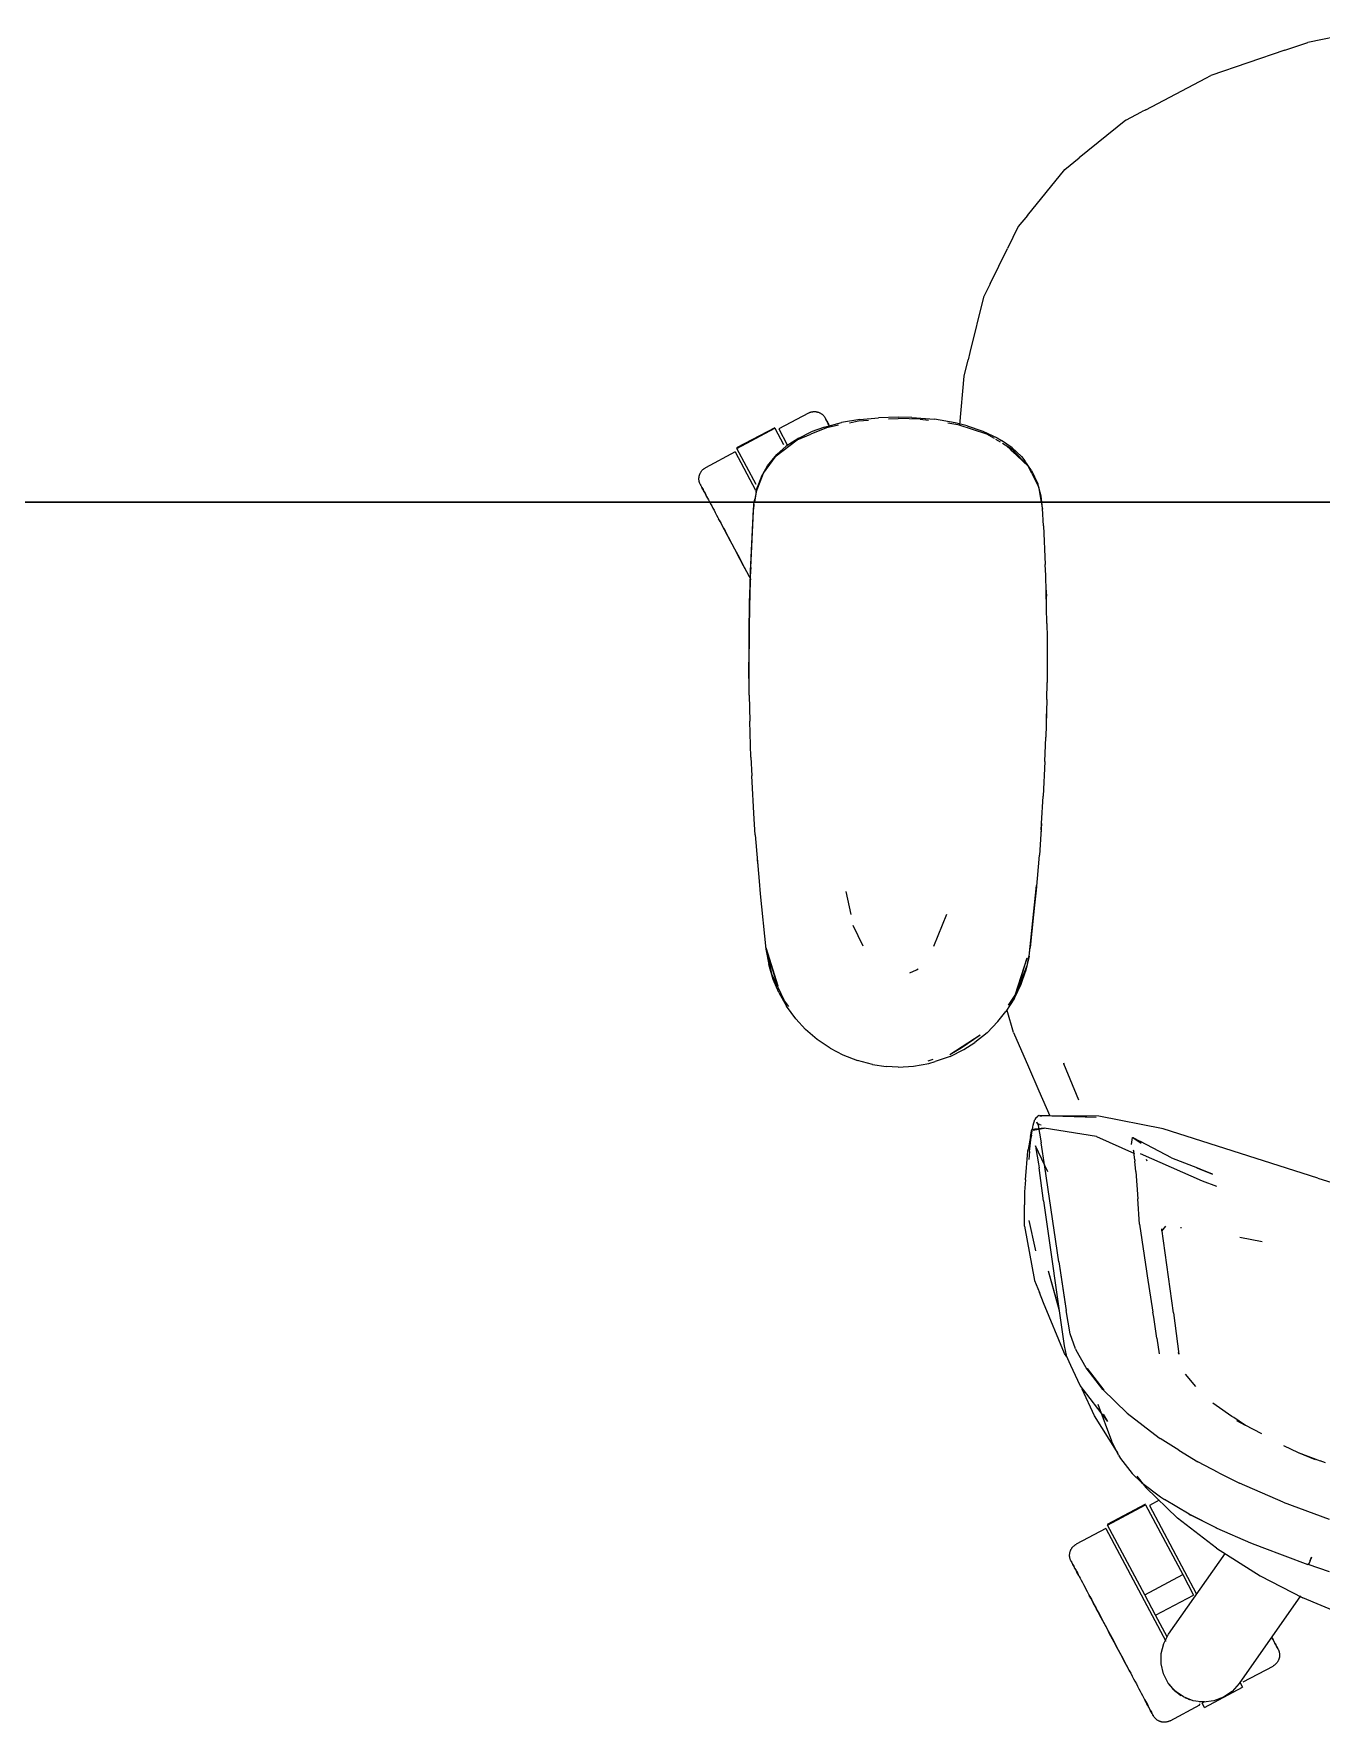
# Model space of a CAD drawing. Header units: millimetres. Extents: x 155927 to 295199, y -4084 to 97293.
# Drawn here: x 166770 to 167188, y 23020 to 23569 of the extents above; entities that cross this region are included whole.
import ezdxf

# ---------------------------------------------------------------- set-up
doc = ezdxf.new("R2010")
doc.units = ezdxf.units.MM
doc.header["$MEASUREMENT"] = 0
doc.layers.add('G-IMPT', color=8, linetype='CONTINUOUS', lineweight=9)
doc.layers.add('I-FURN', color=8, linetype='CONTINUOUS', lineweight=9)

msp = doc.modelspace()

# ---------------------------------------------------------------- linework, layer by layer
at = {"layer": 'G-IMPT'}
for p, q in [((167176.51, 23563.8), (167183.95, 23566.31)), ((167197.77, 23569.18), (167183.95, 23566.31)), ((167176.51, 23563.8), (167152.42, 23555.65)), ((167131.26, 23544.47), (167150.76, 23554.77)), ((167150.76, 23554.77), (167152.42, 23555.65)), ((167124.75, 23541.04), (167129.88, 23543.75)), ((167131.26, 23544.47), (167129.88, 23543.75)), ((167124.75, 23541.04), (167109.61, 23528.83)), ((167104.95, 23525.07), (167109.61, 23528.83)), ((167092.78, 23510.12), (167104.95, 23525.07)), ((167092.78, 23510.12), (167089.81, 23506.47)), ((167089.81, 23506.47), (167086.28, 23499.31)), ((167080.64, 23487.84), (167086.28, 23499.31)), ((167080.64, 23487.84), (167078.49, 23483.47)), ((167078.49, 23483.47), (167074.08, 23465.53)), ((167074.08, 23465.53), (167073.5, 23463.16)), ((167072.2, 23457.87), (167073.5, 23463.16)), ((167070.76, 23441.99), (167072.2, 23457.87)), ((167038.23, 23443.71), (167032.29, 23442.71)), ((167038.23, 23443.71), (167044.38, 23444.28)), ((167050.72, 23444.46), (167044.38, 23444.28)), ((167047.61, 23443.89), (167050.72, 23444.08)), ((167055.22, 23444.37), (167050.72, 23444.46)), ((167057.88, 23443.85), (167050.72, 23444.08)), ((167055.22, 23444.37), (167062.54, 23443.79)), ((167057.88, 23443.85), (167060.66, 23443.46)), ((167069.3, 23442.68), (167062.54, 23443.79)), ((167017.91, 23437.09), (167022.3, 23438.93)), ((167018.41, 23437.71), (167022.48, 23439.7)), ((167027.93, 23441.26), (167022.3, 23438.93)), ((167026.81, 23441.28), (167022.48, 23439.7)), ((167026.81, 23441.28), (167032.29, 23442.71)), ((167027.93, 23441.26), (167031.39, 23441.97)), ((167034.9, 23442.69), (167037.89, 23443.3)), ((167037.89, 23443.3), (167041.09, 23443.49)), ((167066.85, 23442.59), (167070.14, 23442.13)), ((167073.23, 23441.7), (167069.3, 23442.68)), ((167070.14, 23442.13), (167079.53, 23439.1)), ((167073.23, 23441.7), (167078.31, 23439.96)), ((167078.31, 23439.96), (167082.95, 23437.75)), ((167079.53, 23439.1), (167081.99, 23437.63)), ((167011.12, 23431.87), (167017.91, 23437.09)), ((167014.36, 23435.06), (167011.32, 23432.39)), ((167018.41, 23437.71), (167014.36, 23435.06)), ((167082.45, 23437.35), (167083.89, 23436.49)), ((167082.95, 23437.75), (167084.32, 23436.95)), ((167087.78, 23434.5), (167084.32, 23436.95)), ((167084.68, 23436.02), (167087.83, 23434.13)), ((167085.75, 23435.33), (167087.22, 23434.05)), ((167085.75, 23435.33), (167093.14, 23428.42)), ((167087.37, 23433.91), (167090.91, 23430.84)), ((167090.83, 23431.64), (167087.78, 23434.5)), ((167087.83, 23434.13), (167093.14, 23428.42)), ((167006.29, 23425.22), (167008.24, 23428.65)), ((167006.95, 23426.25), (167011.12, 23431.87)), ((167008.24, 23428.65), (167011.32, 23432.39)), ((167090.83, 23431.64), (167091.96, 23430.31)), ((167093.14, 23428.42), (167090.91, 23430.84)), ((167094.16, 23427.09), (167091.96, 23430.31)), ((167094.24, 23426.19), (167093.14, 23428.42)), ((167094.16, 23427.09), (167096.15, 23422.77)), ((167004.53, 23420.23), (167004.89, 23421.58)), ((167004.54, 23420.05), (167006.95, 23426.25)), ((167006.29, 23425.22), (167004.89, 23421.58)), ((167094.24, 23426.19), (167096.35, 23421.93)), ((167097.22, 23418.82), (167096.15, 23422.77)), ((167096.35, 23421.93), (167097.29, 23416.88)), ((167002.74, 23394.4), (167003.83, 23416.19)), ((167002.78, 23395.61), (167003.83, 23416.19)), ((167003.83, 23416.19), (167003.72, 23414.58)), ((167003.83, 23416.19), (167004.08, 23417.84)), ((167004.54, 23420.05), (167004.06, 23416.88)), ((167004.53, 23420.23), (167004.08, 23417.84)), ((167097.46, 23416.88), (167097.22, 23418.82)), ((167097.29, 23416.88), (167097.72, 23414.58)), ((167097.72, 23414.81), (167097.46, 23416.88)), ((167002.74, 23394.4), (167003.72, 23414.58)), ((167098, 23409.14), (167097.72, 23414.81)), ((167098, 23409.14), (167098.61, 23396.58)), ((167002.28, 23374.22), (167002.78, 23395.61)), ((167002.28, 23374.22), (167002.74, 23394.4)), ((167002.44, 23384.05), (167002.78, 23395.61)), ((167002.78, 23395.61), (167002.74, 23394.4)), ((167098.74, 23393.04), (167098.61, 23396.58)), ((167099.12, 23377.37), (167098.74, 23393.04)), ((167098.82, 23388.99), (167098.94, 23386.31)), ((167002.44, 23384.05), (167002.23, 23364.83)), ((167002.28, 23374.22), (167002.44, 23384.05)), ((167002.32, 23354.03), (167002.44, 23384.05)), ((167098.94, 23384.09), (167098.94, 23386.31)), ((167002.3, 23376.25), (167002.37, 23378.16)), ((167002.32, 23354.03), (167002.28, 23374.22)), ((167002.32, 23374.22), (167002.3, 23376.25)), ((167099.12, 23377.37), (167099.17, 23372.86)), ((167099.17, 23372.86), (167099.16, 23358.14)), ((167002.32, 23354.03), (167002.23, 23364.83)), ((167099.09, 23352.67), (167099.16, 23358.14)), ((167002.32, 23354.03), (167002.49, 23345.61)), ((167099.09, 23352.67), (167098.79, 23340.37)), ((167002.88, 23333.86), (167002.49, 23345.61)), ((167098.95, 23345.89), (167098.95, 23347.97)), ((167002.63, 23340.68), (167002.61, 23342.17)), ((167002.74, 23338.74), (167002.63, 23340.68)), ((167098.5, 23332.49), (167098.79, 23340.37)), ((167002.88, 23333.86), (167003.13, 23327.83)), ((167098.5, 23332.49), (167097.96, 23321.18)), ((167003.94, 23313.69), (167003.13, 23327.83)), ((167097.4, 23312.31), (167097.96, 23321.18)), ((167004.27, 23308.6), (167003.94, 23313.69)), ((167097.4, 23312.31), (167096.67, 23302.02)), ((167097.26, 23310.27), (167097.35, 23312.17)), ((167004.27, 23308.6), (167005.51, 23293.55)), ((167097.26, 23310.27), (167097.13, 23308.85)), ((167095.69, 23290.62), (167096.67, 23302.02)), ((167004.92, 23300.42), (167005.08, 23298.75)), ((167005.51, 23293.55), (167005.86, 23289.42)), ((167033.73, 23290.21), (167035.31, 23282.77)), ((167093.33, 23269.19), (167095.79, 23292.14)), ((167093.33, 23269.19), (167095.69, 23290.62)), ((167095.79, 23292.14), (167093.67, 23272.01)), ((167005.86, 23289.42), (167007.76, 23271.49)), ((167039.34, 23272.38), (167036.07, 23279.16)), ((167066.43, 23282.71), (167062.29, 23272.28)), ((167007.76, 23272.01), (167011.6, 23259.54)), ((167007.76, 23272.01), (167008.68, 23268.69)), ((167007.76, 23271.49), (167008.66, 23266.45)), ((167009.81, 23263.04), (167007.89, 23271.44)), ((167011.6, 23259.54), (167008.68, 23268.69)), ((167088.93, 23256.84), (167092.75, 23268.69)), ((167089.84, 23259.54), (167092.75, 23268.69)), ((167093.33, 23269.19), (167092.18, 23264.23)), ((167093.12, 23269.11), (167092.54, 23266.06)), ((167093.33, 23269.19), (167093.67, 23272.01)), ((167010.13, 23261.58), (167008.66, 23266.45)), ((167009.81, 23263.04), (167013.55, 23254.97)), ((167054.54, 23263.74), (167056.76, 23264.76)), ((167056.76, 23264.76), (167057.22, 23265.05)), ((167092.54, 23266.06), (167089.34, 23257.87)), ((167090.73, 23260.09), (167092.18, 23264.23)), ((167011.94, 23257.35), (167010.13, 23261.58)), ((167011.94, 23257.35), (167014.45, 23252.91)), ((167088.93, 23256.84), (167086.51, 23253.26)), ((167088.54, 23255.51), (167090.73, 23260.09)), ((167088.93, 23256.84), (167089.84, 23259.54)), ((167089.21, 23257.54), (167088.93, 23256.84)), ((167015.14, 23252.86), (167013.55, 23254.97)), ((167017.44, 23248.82), (167014.45, 23252.91)), ((167088.54, 23255.51), (167085.81, 23251.19)), ((167088.25, 23244.35), (167086.19, 23251.51)), ((167017.44, 23248.82), (167020.61, 23245.38)), ((167079.64, 23244.27), (167083.19, 23247.88)), ((167083.19, 23247.88), (167085.81, 23251.19)), ((167024.45, 23242.06), (167020.61, 23245.38)), ((167028.61, 23239.23), (167024.45, 23242.06)), ((167067.51, 23237.23), (167077.46, 23243.55)), ((167071.19, 23239.39), (167077.46, 23243.55)), ((167072.12, 23238.82), (167075.66, 23241.09)), ((167079.64, 23244.27), (167075.66, 23241.09)), ((167088.25, 23244.35), (167093.11, 23233.23)), ((167028.61, 23239.23), (167032.78, 23237.04)), ((167032.78, 23237.04), (167037.49, 23235.21)), ((167042.36, 23233.95), (167037.49, 23235.21)), ((167062.06, 23235.56), (167060.37, 23235.05)), ((167060.71, 23234.3), (167062.83, 23234.87)), ((167067.61, 23236.58), (167062.83, 23234.87)), ((167067.51, 23237.23), (167071.19, 23239.39)), ((167067.61, 23236.58), (167072.12, 23238.82)), ((167042.36, 23233.95), (167046.87, 23233.3)), ((167050.72, 23233.13), (167046.87, 23233.3)), ((167050.72, 23233.13), (167055.76, 23233.42)), ((167055.76, 23233.42), (167060.71, 23234.3)), ((167093.11, 23233.23), (167096.53, 23225.39)), ((167104.53, 23234.45), (167104.64, 23234.19)), ((167109.56, 23222.33), (167104.64, 23234.19)), ((167096.53, 23225.39), (167100.1, 23217.22)), ((167094.07, 23210.91), (167094.61, 23214.19)), ((167098.21, 23213.21), (167094.26, 23212.82)), ((167094.61, 23214.19), (167095.16, 23216.06)), ((167094.67, 23212.59), (167098.25, 23213.27)), ((167094.67, 23212.59), (167098.21, 23213.21)), ((167095.48, 23216.59), (167095.16, 23216.06)), ((167095.48, 23216.59), (167095.97, 23216.97)), ((167096.2, 23214.7), (167095.8, 23215.2)), ((167096.36, 23214.11), (167095.8, 23215.2)), ((167096.55, 23217.36), (167095.97, 23216.97)), ((167096.36, 23214.11), (167096.19, 23214.73)), ((167096.19, 23214.73), (167097.3, 23208.46)), ((167096.74, 23214.38), (167096.2, 23214.7)), ((167096.55, 23217.36), (167097.41, 23217.17)), ((167115.11, 23216.75), (167096.66, 23217.33)), ((167096.66, 23217.33), (167097.13, 23217.23)), ((167096.74, 23214.38), (167097.24, 23214.3)), ((167115.11, 23216.75), (167097.13, 23217.23)), ((167115.99, 23217.19), (167097.13, 23217.23)), ((167097.13, 23217.23), (167097.3, 23217.2)), ((167097.41, 23217.17), (167097.3, 23217.2)), ((167115.29, 23210.56), (167098.25, 23213.27)), ((167136.95, 23212.99), (167115.99, 23217.19)), ((167187.19, 23197), (167136.95, 23212.99)), ((167093.81, 23210.5), (167093, 23206.25)), ((167093.48, 23205.61), (167093.99, 23210.3)), ((167093.81, 23210.5), (167094.26, 23212.82)), ((167094.07, 23210.91), (167093.99, 23210.3)), ((167099.4, 23199.06), (167095.39, 23207.49)), ((167095.39, 23207.49), (167095.54, 23206.62)), ((167098.41, 23200.61), (167097.3, 23208.46)), ((167115.29, 23210.56), (167127.59, 23204.97)), ((167126.66, 23207.95), (167126.82, 23209.48)), ((167126.82, 23209.48), (167126.97, 23210.17)), ((167126.97, 23210.17), (167127.1, 23210.2)), ((167127.1, 23210.2), (167127.27, 23210.23)), ((167127.1, 23210.2), (167129.81, 23208.36)), ((167127.1, 23210.2), (167129.56, 23208.85)), ((167139.67, 23203.57), (167129.56, 23208.85)), ((167092.15, 23196.46), (167092.96, 23205.78)), ((167092.96, 23205.78), (167093, 23206.25)), ((167093.48, 23205.61), (167093.26, 23203.02)), ((167095.54, 23206.62), (167096.37, 23201.6)), ((167127.14, 23206.22), (167127.41, 23205.45)), ((167127.43, 23205.38), (167127.41, 23205.45)), ((167127.72, 23202.92), (167127.43, 23205.38)), ((167127.72, 23202.92), (167127.76, 23202.55)), ((167128.01, 23199.14), (167127.76, 23202.55)), ((167149.77, 23196.02), (167129.61, 23204.94)), ((167131.78, 23202.56), (167131.51, 23203)), ((167139.67, 23203.57), (167148.14, 23200.31)), ((167092.15, 23196.46), (167091.81, 23192.5)), ((167096.37, 23201.6), (167096.59, 23200.31)), ((167098.02, 23189.64), (167096.59, 23200.31)), ((167102.97, 23169.73), (167098.41, 23200.61)), ((167128.01, 23199.14), (167128.65, 23190.3)), ((167153.03, 23198.3), (167147.93, 23200.32)), ((167147.93, 23200.32), (167152.46, 23198.53)), ((167148.14, 23200.31), (167153.03, 23198.3)), ((167187.19, 23197), (167217.17, 23187.82)), ((167091.81, 23192.5), (167091.81, 23188.33)), ((167154.36, 23194.27), (167149.77, 23196.02)), ((167091.84, 23181.36), (167091.81, 23188.33)), ((167098.02, 23189.64), (167104.7, 23142.43)), ((167129.27, 23182.05), (167128.65, 23190.3)), ((167091.84, 23181.36), (167095.08, 23163.67)), ((167093.25, 23183.23), (167095.29, 23173.92)), ((167129.28, 23181.97), (167129.27, 23182.05)), ((167129.28, 23181.97), (167131.49, 23166.76)), ((167137.66, 23181.32), (167136.41, 23179.75)), ((167136.45, 23179.96), (167136.49, 23180.2)), ((167136.54, 23180.46), (167136.49, 23180.2)), ((167140.28, 23153.13), (167136.54, 23180.46)), ((167142.6, 23180.96), (167142.95, 23180.92)), ((167169.08, 23176.28), (167161.82, 23177.7)), ((167095.29, 23173.92), (167095.45, 23173.35)), ((167102.97, 23169.73), (167105.3, 23154.54)), ((167103.06, 23169.13), (167105.36, 23153.97)), ((167103.06, 23169.13), (167105.3, 23154.54)), ((167095.08, 23163.67), (167096.67, 23159.81)), ((167099.57, 23166.85), (167102.93, 23154.96)), ((167099.57, 23166.85), (167103.08, 23153.9)), ((167131.49, 23166.76), (167131.73, 23165.21)), ((167131.73, 23165.21), (167133.6, 23153.43)), ((167098.06, 23156.44), (167096.67, 23159.81)), ((167104.86, 23139.99), (167098.06, 23156.44)), ((167106.66, 23146.3), (167105.36, 23153.97)), ((167133.86, 23151.78), (167133.6, 23153.43)), ((167140.28, 23153.13), (167142.06, 23139.77)), ((167134.92, 23144.94), (167133.86, 23151.78)), ((167104.7, 23142.43), (167105.35, 23139.43)), ((167108.41, 23141.5), (167106.66, 23146.3)), ((167108.41, 23141.5), (167108.63, 23141.08)), ((167134.92, 23144.94), (167135.67, 23139.87)), ((167105.63, 23138.82), (167104.86, 23139.99)), ((167106.91, 23136.07), (167105.35, 23139.43)), ((167109.98, 23129.49), (167106.91, 23136.07)), ((167111.92, 23135.25), (167108.63, 23141.08)), ((167142.06, 23139.77), (167141.91, 23140.24)), ((167117.34, 23128.28), (167111.92, 23135.25)), ((167112.24, 23135.02), (167117.64, 23128.07)), ((167112.24, 23135.02), (167114.83, 23131.65)), ((167117.64, 23128.07), (167114.83, 23131.65)), ((167147.56, 23129.27), (167144.22, 23133.18)), ((167118.89, 23117.84), (167109.98, 23129.49)), ((167114.6, 23119.73), (167110.62, 23128.36)), ((167117.34, 23128.28), (167125.24, 23120.55)), ((167121.73, 23108.28), (167114.6, 23119.73)), ((167115.66, 23123.5), (167120.17, 23111.59)), ((167118.89, 23117.84), (167117.56, 23120.18)), ((167125.24, 23120.55), (167135.67, 23112.53)), ((167154.19, 23123), (167153.09, 23123.75)), ((167159.32, 23119.51), (167154.19, 23123)), ((167159.9, 23119.11), (167159.32, 23119.51)), ((167163.66, 23116.55), (167159.9, 23119.11)), ((167163.66, 23116.55), (167160.88, 23118.06)), ((167168.99, 23113.87), (167160.88, 23118.06)), ((167121.24, 23109.36), (167120.17, 23111.59)), ((167122.42, 23106.93), (167121.24, 23109.36)), ((167135.67, 23112.53), (167135.93, 23112.36)), ((167142.03, 23108.47), (167135.93, 23112.36)), ((167176.03, 23110), (167180.88, 23107.8)), ((167121.73, 23108.28), (167122.23, 23107.52)), ((167122.42, 23106.93), (167123.03, 23105.79)), ((167123.03, 23105.79), (167126.89, 23100.93)), ((167142.03, 23108.47), (167148.26, 23104.71)), ((167155.05, 23101.14), (167148.26, 23104.71)), ((167180.88, 23107.8), (167186.32, 23105.49)), ((167180.88, 23107.8), (167187.96, 23105.08)), ((167189.69, 23104.42), (167187.96, 23105.08)), ((167129.92, 23098.03), (167126.89, 23100.93)), ((167128.34, 23100.04), (167131.34, 23096.36)), ((167129.92, 23098.03), (167136.05, 23093.32)), ((167155.05, 23101.14), (167161.77, 23097.75)), ((167176, 23091.57), (167161.77, 23097.75)), ((167131.34, 23096.36), (167141.63, 23086.4)), ((167136.05, 23093.32), (167137.34, 23092.45)), ((167145.34, 23087.72), (167137.34, 23092.45)), ((167153.95, 23083.41), (167145.34, 23087.72)), ((167154.39, 23083.19), (167145.34, 23087.72)), ((167145.34, 23087.72), (167145.94, 23087.42)), ((167154.39, 23083.19), (167145.94, 23087.42)), ((167176, 23091.57), (167190.88, 23086.11)), ((167154.23, 23076.6), (167141.63, 23086.4)), ((167153.95, 23083.41), (167154.39, 23083.19)), ((167154.39, 23083.19), (167165.35, 23078.42)), ((167154.23, 23076.6), (167168.53, 23067.62)), ((167165.35, 23078.42), (167169.03, 23076.94)), ((167169.03, 23076.94), (167183.99, 23071.37)), ((167183.99, 23071.37), (167184.12, 23071.41)), ((167184.12, 23071.41), (167183.99, 23071.41)), ((167183.99, 23071.41), (167190.92, 23069)), ((167184.12, 23071.41), (167184.39, 23071.81)), ((167184.12, 23071.41), (167184.17, 23071.42)), ((167184.39, 23071.81), (167184.17, 23071.42)), ((167184.77, 23072.64), (167184.39, 23071.81)), ((167184.49, 23071.99), (167184.39, 23071.81)), ((167184.77, 23072.64), (167184.49, 23071.99)), ((167184.77, 23072.64), (167185.2, 23073.69)), ((167184.77, 23072.64), (167184.97, 23073.1)), ((167185.2, 23073.69), (167184.97, 23073.1)), ((167168.53, 23067.62), (167182.31, 23060.53)), ((167200.28, 23053.02), (167182.31, 23060.53))]:
    msp.add_line(p, q, dxfattribs=at)
at = {"layer": 'I-FURN'}
for p, q in [((167021.58, 23445.83), (167011.9, 23440.68)), ((167021.58, 23445.83), (167021.73, 23445.9)), ((167021.73, 23445.9), (167021.87, 23445.97)), ((167021.87, 23445.97), (167022.02, 23446.03)), ((167022.02, 23446.03), (167022.17, 23446.09)), ((167022.17, 23446.09), (167022.33, 23446.13)), ((167022.33, 23446.13), (167022.48, 23446.18)), ((167022.48, 23446.18), (167022.64, 23446.21)), ((167022.64, 23446.21), (167022.8, 23446.24)), ((167022.8, 23446.24), (167022.96, 23446.27)), ((167022.96, 23446.27), (167023.12, 23446.29)), ((167023.12, 23446.29), (167023.28, 23446.3)), ((167023.28, 23446.3), (167023.44, 23446.3)), ((167023.44, 23446.3), (167023.6, 23446.3)), ((167023.6, 23446.3), (167023.76, 23446.29)), ((167023.76, 23446.29), (167023.92, 23446.28)), ((167023.92, 23446.28), (167024.08, 23446.26)), ((167024.08, 23446.26), (167024.24, 23446.23)), ((167024.24, 23446.23), (167024.4, 23446.19)), ((167024.4, 23446.19), (167024.56, 23446.15)), ((167024.56, 23446.15), (167024.71, 23446.11)), ((167024.71, 23446.11), (167024.86, 23446.06)), ((167024.86, 23446.06), (167025.01, 23446)), ((167025.01, 23446), (167025.16, 23445.93)), ((167025.16, 23445.93), (167025.31, 23445.86)), ((167025.31, 23445.86), (167025.45, 23445.79)), ((167025.45, 23445.79), (167025.59, 23445.7)), ((167025.59, 23445.7), (167025.72, 23445.62)), ((167025.72, 23445.62), (167025.85, 23445.52)), ((167025.85, 23445.52), (167025.98, 23445.43)), ((167025.98, 23445.43), (167026.11, 23445.32)), ((167026.11, 23445.32), (167026.23, 23445.22)), ((167026.23, 23445.22), (167026.34, 23445.1)), ((167026.34, 23445.1), (167026.45, 23444.99)), ((167026.45, 23444.99), (167026.56, 23444.87)), ((167026.56, 23444.87), (167026.66, 23444.74)), ((167026.66, 23444.74), (167026.76, 23444.61)), ((167026.76, 23444.61), (167026.85, 23444.48)), ((167026.85, 23444.48), (167026.93, 23444.34)), ((167026.93, 23444.34), (167027.01, 23444.2)), ((167027.01, 23444.2), (167027.03, 23444.16)), ((167027.03, 23444.16), (167027.04, 23444.14)), ((167027.04, 23444.16), (167027.03, 23444.16)), ((167027.06, 23444.12), (167027.04, 23444.16)), ((167027.04, 23444.14), (167027.08, 23444.08)), ((167027.1, 23444.03), (167027.06, 23444.12)), ((167027.08, 23444.08), (167027.13, 23443.98)), ((167027.17, 23443.91), (167027.1, 23444.03)), ((167027.13, 23443.98), (167027.2, 23443.84)), ((167027.25, 23443.75), (167027.17, 23443.91)), ((167027.2, 23443.84), (167027.3, 23443.66)), ((167027.36, 23443.55), (167027.25, 23443.75)), ((167027.3, 23443.66), (167027.42, 23443.44)), ((167027.49, 23443.31), (167027.36, 23443.55)), ((167010.58, 23441.04), (166998.21, 23434.46)), ((166998.31, 23434.29), (167010.67, 23440.86)), ((167010.67, 23440.86), (167013.48, 23435.57)), ((167011.9, 23440.68), (167014.66, 23435.49)), ((167027.42, 23443.44), (167027.55, 23443.18)), ((167027.64, 23443.03), (167027.49, 23443.31)), ((167027.55, 23443.18), (167027.71, 23442.89)), ((167027.81, 23442.71), (167027.64, 23443.03)), ((167027.71, 23442.89), (167027.89, 23442.55)), ((167028, 23442.36), (167027.81, 23442.71)), ((167027.89, 23442.55), (167028.09, 23442.18)), ((167028.2, 23441.96), (167028, 23442.36)), ((167028.09, 23442.18), (167028.31, 23441.77)), ((167028.43, 23441.53), (167028.2, 23441.96)), ((166997.77, 23433.17), (166988.08, 23428.02)), ((166997.77, 23433.17), (167004.38, 23420.73)), ((167004.51, 23422.63), (166998.31, 23434.29)), ((166986.82, 23426.97), (166986.92, 23427.09)), ((166986.92, 23427.09), (166987.03, 23427.21)), ((166987.03, 23427.21), (166987.14, 23427.33)), ((166987.14, 23427.33), (166987.26, 23427.44)), ((166987.26, 23427.44), (166987.38, 23427.54)), ((166987.38, 23427.54), (166987.51, 23427.65)), ((166987.51, 23427.65), (166987.64, 23427.74)), ((166987.64, 23427.74), (166987.77, 23427.83)), ((166987.77, 23427.83), (166987.91, 23427.92)), ((166987.91, 23427.92), (166988.05, 23428)), ((166988.05, 23428), (166988.08, 23428.02)), ((166985.95, 23424.59), (166985.96, 23424.75)), ((166985.95, 23424.42), (166985.95, 23424.59)), ((166985.95, 23424.26), (166985.95, 23424.42)), ((166985.96, 23424.1), (166985.95, 23424.26)), ((166985.96, 23424.75), (166985.97, 23424.91)), ((166985.98, 23423.94), (166985.96, 23424.1)), ((166985.97, 23424.91), (166985.99, 23425.07)), ((166986, 23423.78), (166985.98, 23423.94)), ((166985.99, 23425.07), (166986.02, 23425.23)), ((166986.03, 23423.62), (166986, 23423.78)), ((166986.02, 23425.23), (166986.05, 23425.38)), ((166986.07, 23423.47), (166986.03, 23423.62)), ((166986.05, 23425.38), (166986.09, 23425.54)), ((166986.11, 23423.31), (166986.07, 23423.47)), ((166986.09, 23425.54), (166986.14, 23425.69)), ((166986.16, 23423.16), (166986.11, 23423.31)), ((166986.14, 23425.69), (166986.19, 23425.85)), ((166986.22, 23423.01), (166986.16, 23423.16)), ((166986.19, 23425.85), (166986.25, 23426)), ((166986.28, 23422.86), (166986.22, 23423.01)), ((166986.25, 23426), (166986.32, 23426.14)), ((166986.35, 23422.71), (166986.28, 23422.86)), ((166986.32, 23426.14), (166986.39, 23426.29)), ((166986.42, 23422.57), (166986.35, 23422.71)), ((166986.39, 23426.29), (166986.46, 23426.43)), ((166986.42, 23422.56), (166986.42, 23422.57)), ((166986.42, 23422.57), (166986.43, 23422.55)), ((166986.44, 23422.52), (166986.42, 23422.56)), ((166986.43, 23422.55), (166986.46, 23422.49)), ((166986.49, 23422.44), (166986.44, 23422.52)), ((166986.46, 23426.43), (166986.54, 23426.57)), ((166986.46, 23422.49), (166986.51, 23422.39)), ((166986.55, 23422.32), (166986.49, 23422.44)), ((166986.51, 23422.39), (166986.59, 23422.25)), ((166986.54, 23426.57), (166986.63, 23426.71)), ((166986.64, 23422.15), (166986.55, 23422.32)), ((166986.59, 23422.25), (166986.68, 23422.07)), ((166986.63, 23426.71), (166986.72, 23426.84)), ((166986.75, 23421.95), (166986.64, 23422.15)), ((166986.68, 23422.07), (166986.8, 23421.85)), ((166986.72, 23426.84), (166986.82, 23426.97)), ((166986.87, 23421.71), (166986.75, 23421.95)), ((166986.8, 23421.85), (166986.94, 23421.59)), ((166987.02, 23421.43), (166986.87, 23421.71)), ((166986.94, 23421.59), (166987.1, 23421.29)), ((166645.72, 23416.88), (168045.72, 23416.88)), ((168045.72, 23416.88), (166645.72, 23416.88)), ((166987.19, 23421.12), (166987.02, 23421.43)), ((166987.1, 23421.29), (166987.28, 23420.96)), ((166987.38, 23420.76), (166987.19, 23421.12)), ((166987.28, 23420.96), (166987.47, 23420.58)), ((166987.59, 23420.37), (166987.38, 23420.76)), ((166987.47, 23420.58), (166987.69, 23420.17)), ((166987.82, 23419.94), (166987.59, 23420.37)), ((166987.69, 23420.17), (166987.93, 23419.73)), ((166988.06, 23419.47), (166987.82, 23419.94)), ((166987.93, 23419.73), (166988.18, 23419.25)), ((166988.33, 23418.97), (166988.06, 23419.47)), ((166988.18, 23419.25), (166988.46, 23418.73)), ((166988.62, 23418.43), (166988.33, 23418.97)), ((166988.46, 23418.73), (166988.75, 23418.18)), ((166988.92, 23417.87), (166988.62, 23418.43)), ((166988.75, 23418.18), (166989.06, 23417.59)), ((166989.06, 23417.59), (166989.39, 23416.98)), ((166989.39, 23416.98), (166989.74, 23416.33)), ((166989.74, 23416.33), (166990.1, 23415.65)), ((166990.1, 23415.65), (166990.47, 23414.94)), ((166990.47, 23414.94), (166990.86, 23414.21)), ((166990.86, 23414.21), (166991.27, 23413.45)), ((166991.27, 23413.45), (166991.69, 23412.66)), ((166991.69, 23412.66), (166992.12, 23411.85)), ((166992.12, 23411.85), (166992.56, 23411.01)), ((166992.81, 23410.55), (166992.36, 23411.4)), ((166992.56, 23411.01), (166993.02, 23410.16)), ((166993.27, 23409.68), (166992.81, 23410.55)), ((166993.02, 23410.16), (166993.48, 23409.28)), ((166993.74, 23408.8), (166993.27, 23409.68)), ((166993.48, 23409.28), (166993.96, 23408.38)), ((166994.22, 23407.89), (166993.74, 23408.8)), ((166993.96, 23408.38), (166994.45, 23407.47)), ((166994.71, 23406.97), (166994.22, 23407.89)), ((166994.45, 23407.47), (166994.94, 23406.54)), ((166995.21, 23406.03), (166994.71, 23406.97)), ((166994.94, 23406.54), (166995.44, 23405.59)), ((166995.72, 23405.08), (166995.21, 23406.03)), ((166995.44, 23405.59), (166995.95, 23404.64)), ((166996.23, 23404.12), (166995.72, 23405.08)), ((166995.95, 23404.64), (166996.47, 23403.67)), ((166996.75, 23403.14), (166996.23, 23404.12)), ((166996.47, 23403.67), (166996.99, 23402.69)), ((166997.27, 23402.16), (166996.75, 23403.14)), ((166996.99, 23402.69), (166997.51, 23401.7)), ((166997.8, 23401.17), (166997.27, 23402.16)), ((166997.51, 23401.7), (166998.04, 23400.71)), ((166998.33, 23400.17), (166997.8, 23401.17)), ((166998.04, 23400.71), (166998.57, 23399.71)), ((166998.86, 23399.17), (166998.33, 23400.17)), ((166998.57, 23399.71), (166999.11, 23398.71)), ((166999.39, 23398.16), (166998.86, 23399.17)), ((166999.11, 23398.71), (166999.64, 23397.7)), ((166999.93, 23397.16), (166999.39, 23398.16)), ((166999.64, 23397.7), (167000.17, 23396.7)), ((167000.46, 23396.15), (166999.93, 23397.16)), ((167000.17, 23396.7), (167000.71, 23395.69)), ((167001, 23395.15), (167000.46, 23396.15)), ((167000.71, 23395.69), (167001.24, 23394.69)), ((167001.53, 23394.15), (167001, 23395.15)), ((167001.24, 23394.69), (167001.77, 23393.69)), ((167002.06, 23393.16), (167001.53, 23394.15)), ((167001.77, 23393.69), (167002.3, 23392.7)), ((167002.58, 23392.17), (167002.06, 23393.16)), ((167002.3, 23392.7), (167002.82, 23391.72)), ((167135.61, 23092.23), (167132.46, 23090.55)), ((167131.14, 23090.91), (167118.77, 23084.33)), ((167118.87, 23084.16), (167131.23, 23090.73)), ((167131.23, 23090.73), (167143.3, 23068.03)), ((167132.46, 23090.55), (167147.71, 23061.85)), ((167118.33, 23083.04), (167108.64, 23077.89)), ((167118.33, 23083.04), (167137.79, 23046.43)), ((167130.94, 23061.45), (167118.87, 23084.16)), ((167106.7, 23075.56), (167106.75, 23075.72)), ((167106.75, 23075.72), (167106.81, 23075.87)), ((167106.81, 23075.87), (167106.88, 23076.01)), ((167106.88, 23076.01), (167106.95, 23076.16)), ((167106.95, 23076.16), (167107.02, 23076.3)), ((167107.02, 23076.3), (167107.1, 23076.44)), ((167107.1, 23076.44), (167107.19, 23076.58)), ((167107.19, 23076.58), (167107.28, 23076.71)), ((167107.28, 23076.71), (167107.38, 23076.84)), ((167107.38, 23076.84), (167107.48, 23076.96)), ((167107.48, 23076.96), (167107.59, 23077.08)), ((167107.59, 23077.08), (167107.7, 23077.2)), ((167107.7, 23077.2), (167107.82, 23077.31)), ((167107.82, 23077.31), (167107.94, 23077.41)), ((167107.94, 23077.41), (167108.07, 23077.52)), ((167108.07, 23077.52), (167108.2, 23077.61)), ((167108.2, 23077.61), (167108.33, 23077.7)), ((167108.33, 23077.7), (167108.47, 23077.79)), ((167108.47, 23077.79), (167108.61, 23077.87)), ((167108.61, 23077.87), (167108.64, 23077.89)), ((167106.51, 23074.46), (167106.52, 23074.62)), ((167106.51, 23074.29), (167106.51, 23074.46)), ((167106.51, 23074.13), (167106.51, 23074.29)), ((167106.52, 23073.97), (167106.51, 23074.13)), ((167106.52, 23074.62), (167106.53, 23074.78)), ((167106.54, 23073.81), (167106.52, 23073.97)), ((167106.53, 23074.78), (167106.55, 23074.94)), ((167106.56, 23073.65), (167106.54, 23073.81)), ((167106.55, 23074.94), (167106.58, 23075.1)), ((167106.59, 23073.49), (167106.56, 23073.65)), ((167106.58, 23075.1), (167106.61, 23075.25)), ((167106.63, 23073.34), (167106.59, 23073.49)), ((167106.61, 23075.25), (167106.65, 23075.41)), ((167106.67, 23073.18), (167106.63, 23073.34)), ((167106.65, 23075.41), (167106.7, 23075.56)), ((167106.72, 23073.03), (167106.67, 23073.18)), ((167106.78, 23072.88), (167106.72, 23073.03)), ((167106.84, 23072.73), (167106.78, 23072.88)), ((167106.9, 23072.58), (167106.84, 23072.73)), ((167106.98, 23072.44), (167106.9, 23072.58)), ((167106.98, 23072.43), (167106.98, 23072.44)), ((167106.98, 23072.44), (167106.99, 23072.42)), ((167107, 23072.39), (167106.98, 23072.43)), ((167106.99, 23072.42), (167107.02, 23072.36)), ((167107.05, 23072.31), (167107, 23072.39)), ((167107.02, 23072.36), (167107.07, 23072.26)), ((167107.11, 23072.19), (167107.05, 23072.31)), ((167107.07, 23072.26), (167107.15, 23072.12)), ((167107.2, 23072.02), (167107.11, 23072.19)), ((167107.15, 23072.12), (167107.24, 23071.94)), ((167107.3, 23071.82), (167107.2, 23072.02)), ((167107.24, 23071.94), (167107.36, 23071.72)), ((167107.43, 23071.58), (167107.3, 23071.82)), ((167107.36, 23071.72), (167107.5, 23071.46)), ((167107.58, 23071.3), (167107.43, 23071.58)), ((167107.5, 23071.46), (167107.66, 23071.16)), ((167107.75, 23070.99), (167107.58, 23071.3)), ((167107.66, 23071.16), (167107.83, 23070.83)), ((167107.94, 23070.63), (167107.75, 23070.99)), ((167107.83, 23070.83), (167108.03, 23070.45)), ((167108.15, 23070.24), (167107.94, 23070.63)), ((167108.03, 23070.45), (167108.25, 23070.04)), ((167108.38, 23069.81), (167108.15, 23070.24)), ((167138.69, 23048.62), (167157.19, 23075.05)), ((167108.25, 23070.04), (167108.49, 23069.6)), ((167108.62, 23069.34), (167108.38, 23069.81)), ((167108.49, 23069.6), (167108.74, 23069.12)), ((167108.89, 23068.84), (167108.62, 23069.34)), ((167108.74, 23069.12), (167109.02, 23068.6)), ((167109.18, 23068.3), (167108.89, 23068.84)), ((167109.02, 23068.6), (167109.31, 23068.05)), ((167109.48, 23067.74), (167109.18, 23068.3)), ((167109.31, 23068.05), (167109.62, 23067.46)), ((167109.62, 23067.46), (167109.95, 23066.85)), ((167109.95, 23066.85), (167110.29, 23066.2)), ((167110.29, 23066.2), (167110.66, 23065.52)), ((167110.66, 23065.52), (167111.03, 23064.81)), ((167111.03, 23064.81), (167111.42, 23064.08)), ((167130.94, 23061.45), (167143.3, 23068.03)), ((167143.3, 23068.03), (167146.83, 23061.38)), ((167111.42, 23064.08), (167111.83, 23063.32)), ((167111.83, 23063.32), (167112.25, 23062.53)), ((167112.25, 23062.53), (167112.68, 23061.72)), ((167112.68, 23061.72), (167113.12, 23060.88)), ((167113.37, 23060.42), (167112.92, 23061.27)), ((167113.12, 23060.88), (167113.58, 23060.03)), ((167113.83, 23059.55), (167113.37, 23060.42)), ((167113.58, 23060.03), (167114.04, 23059.15)), ((167114.3, 23058.67), (167113.83, 23059.55)), ((167114.04, 23059.15), (167114.52, 23058.25)), ((167134.47, 23054.81), (167130.94, 23061.45)), ((167134.47, 23054.81), (167146.83, 23061.38)), ((167181.63, 23061.16), (167161.61, 23032.57)), ((167114.78, 23057.76), (167114.3, 23058.67)), ((167114.52, 23058.25), (167115.01, 23057.34)), ((167115.27, 23056.84), (167114.78, 23057.76)), ((167115.01, 23057.34), (167115.5, 23056.41)), ((167115.77, 23055.9), (167115.27, 23056.84)), ((167115.5, 23056.41), (167116, 23055.47)), ((167116.28, 23054.95), (167115.77, 23055.9)), ((167116, 23055.47), (167116.51, 23054.51)), ((167116.79, 23053.99), (167116.28, 23054.95)), ((167116.51, 23054.51), (167117.03, 23053.54)), ((167117.31, 23053.01), (167116.79, 23053.99)), ((167138.22, 23047.75), (167134.47, 23054.81)), ((167117.03, 23053.54), (167117.55, 23052.56)), ((167117.83, 23052.03), (167117.31, 23053.01)), ((167117.55, 23052.56), (167118.07, 23051.57)), ((167118.36, 23051.04), (167117.83, 23052.03)), ((167118.07, 23051.57), (167118.6, 23050.58)), ((167118.89, 23050.04), (167118.36, 23051.04)), ((167118.6, 23050.58), (167119.13, 23049.58)), ((167119.42, 23049.04), (167118.89, 23050.04)), ((167119.13, 23049.58), (167119.66, 23048.58)), ((167119.95, 23048.03), (167119.42, 23049.04)), ((167119.66, 23048.58), (167120.2, 23047.57)), ((167137.1, 23045.64), (167138.69, 23048.62)), ((167120.49, 23047.03), (167119.95, 23048.03)), ((167120.2, 23047.57), (167120.73, 23046.57)), ((167121.02, 23046.02), (167120.49, 23047.03)), ((167120.73, 23046.57), (167121.27, 23045.56)), ((167121.56, 23045.02), (167121.02, 23046.02)), ((167121.27, 23045.56), (167121.8, 23044.56)), ((167122.09, 23044.02), (167121.56, 23045.02)), ((167121.8, 23044.56), (167122.33, 23043.56)), ((167122.62, 23043.03), (167122.09, 23044.02)), ((167122.33, 23043.56), (167122.86, 23042.57)), ((167123.14, 23042.04), (167122.62, 23043.03)), ((167136.27, 23042.37), (167137.1, 23045.64)), ((167172.13, 23047.89), (167172.41, 23047.36)), ((167172.56, 23047.08), (167172.28, 23047.6)), ((167172.41, 23047.36), (167172.68, 23046.86)), ((167172.81, 23046.6), (167172.56, 23047.08)), ((167172.68, 23046.86), (167172.93, 23046.39)), ((167173.05, 23046.15), (167172.81, 23046.6)), ((167172.93, 23046.39), (167173.15, 23045.96)), ((167173.27, 23045.74), (167173.05, 23046.15)), ((167173.15, 23045.96), (167173.36, 23045.57)), ((167173.47, 23045.37), (167173.27, 23045.74)), ((167173.36, 23045.57), (167173.55, 23045.21)), ((167173.65, 23045.04), (167173.47, 23045.37)), ((167173.55, 23045.21), (167173.72, 23044.89)), ((167173.8, 23044.74), (167173.65, 23045.04)), ((167173.72, 23044.89), (167173.87, 23044.61)), ((167173.94, 23044.48), (167173.8, 23044.74)), ((167173.87, 23044.61), (167174, 23044.37)), ((167174.06, 23044.26), (167173.94, 23044.48)), ((167174, 23044.37), (167174.1, 23044.17)), ((167174.15, 23044.08), (167174.06, 23044.26)), ((167174.1, 23044.17), (167174.19, 23044.01)), ((167174.23, 23043.94), (167174.15, 23044.08)), ((167174.19, 23044.01), (167174.26, 23043.89)), ((167174.28, 23043.84), (167174.23, 23043.94)), ((167174.26, 23043.89), (167174.3, 23043.81)), ((167174.31, 23043.78), (167174.28, 23043.84)), ((167174.3, 23043.81), (167174.32, 23043.76)), ((167174.32, 23043.76), (167174.31, 23043.78)), ((167174.32, 23043.76), (167174.4, 23043.62)), ((167174.32, 23043.76), (167174.32, 23043.76)), ((167174.4, 23043.62), (167174.46, 23043.47)), ((167174.46, 23043.47), (167174.53, 23043.32)), ((167174.53, 23043.32), (167174.58, 23043.17)), ((167174.58, 23043.17), (167174.63, 23043.01)), ((167174.63, 23043.01), (167174.67, 23042.86)), ((167174.67, 23042.86), (167174.71, 23042.7)), ((167174.71, 23042.7), (167174.74, 23042.54)), ((167122.86, 23042.57), (167123.38, 23041.59)), ((167123.66, 23041.06), (167123.14, 23042.04)), ((167123.38, 23041.59), (167123.9, 23040.61)), ((167124.18, 23040.09), (167123.66, 23041.06)), ((167123.9, 23040.61), (167124.41, 23039.65)), ((167124.68, 23039.14), (167124.18, 23040.09)), ((167124.41, 23039.65), (167124.92, 23038.7)), ((167125.19, 23038.19), (167124.68, 23039.14)), ((167124.92, 23038.7), (167125.42, 23037.76)), ((167125.68, 23037.26), (167125.19, 23038.19)), ((167125.42, 23037.76), (167125.91, 23036.84)), ((167126.17, 23036.35), (167125.68, 23037.26)), ((167136.25, 23039), (167136.27, 23042.37)), ((167137.03, 23035.72), (167136.25, 23039)), ((167162.97, 23033.16), (167172.66, 23038.31)), ((167172.7, 23038.33), (167172.66, 23038.31)), ((167172.84, 23038.41), (167172.7, 23038.33)), ((167172.97, 23038.49), (167172.84, 23038.41)), ((167173.11, 23038.59), (167172.97, 23038.49)), ((167173.24, 23038.68), (167173.11, 23038.59)), ((167173.36, 23038.78), (167173.24, 23038.68)), ((167173.48, 23038.89), (167173.36, 23038.78)), ((167173.6, 23039), (167173.48, 23038.89)), ((167173.71, 23039.12), (167173.6, 23039)), ((167173.82, 23039.24), (167173.71, 23039.12)), ((167173.92, 23039.36), (167173.82, 23039.24)), ((167174.02, 23039.49), (167173.92, 23039.36)), ((167174.11, 23039.62), (167174.02, 23039.49)), ((167174.2, 23039.76), (167174.11, 23039.62)), ((167174.28, 23039.89), (167174.2, 23039.76)), ((167174.36, 23040.04), (167174.28, 23039.89)), ((167174.43, 23040.18), (167174.36, 23040.04)), ((167174.49, 23040.33), (167174.43, 23040.18)), ((167174.55, 23040.48), (167174.49, 23040.33)), ((167174.6, 23040.63), (167174.55, 23040.48)), ((167174.65, 23040.79), (167174.6, 23040.63)), ((167174.69, 23040.94), (167174.65, 23040.79)), ((167174.72, 23041.1), (167174.69, 23040.94)), ((167174.75, 23041.26), (167174.72, 23041.1)), ((167174.74, 23042.54), (167174.76, 23042.38)), ((167174.77, 23041.42), (167174.75, 23041.26)), ((167174.76, 23042.38), (167174.78, 23042.22)), ((167174.79, 23041.58), (167174.77, 23041.42)), ((167174.78, 23042.22), (167174.79, 23042.06)), ((167174.79, 23042.06), (167174.8, 23041.9)), ((167174.8, 23041.9), (167174.79, 23041.74)), ((167174.79, 23041.74), (167174.79, 23041.58)), ((167125.91, 23036.84), (167126.39, 23035.93)), ((167126.39, 23035.93), (167126.86, 23035.05)), ((167126.86, 23035.05), (167127.32, 23034.18)), ((167127.32, 23034.18), (167127.77, 23033.33)), ((167127.77, 23033.33), (167128.21, 23032.51)), ((167128.21, 23032.51), (167128.63, 23031.71)), ((167128.63, 23031.71), (167129.05, 23030.93)), ((167138.58, 23032.72), (167137.03, 23035.72)), ((167140.8, 23030.18), (167138.58, 23032.72)), ((167138.78, 23032.44), (167139.94, 23031.02)), ((167161.61, 23032.57), (167159.36, 23030.06)), ((167162.07, 23032.72), (167162.03, 23032.8)), ((167162.03, 23032.8), (167162.77, 23031.41)), ((167129.05, 23030.93), (167129.45, 23030.18)), ((167129.45, 23030.18), (167129.83, 23029.46)), ((167129.83, 23029.46), (167130.2, 23028.76)), ((167130.2, 23028.76), (167130.55, 23028.1)), ((167130.55, 23028.1), (167130.89, 23027.47)), ((167130.89, 23027.47), (167131.21, 23026.87)), ((167131.37, 23026.55), (167131.06, 23027.14)), ((167131.21, 23026.87), (167131.51, 23026.3)), ((167131.67, 23026), (167131.37, 23026.55)), ((167131.51, 23026.3), (167131.8, 23025.76)), ((167139.94, 23031.02), (167142.72, 23028.73)), ((167143.56, 23028.25), (167140.8, 23030.18)), ((167146.71, 23027.03), (167143.56, 23028.25)), ((167150.05, 23026.6), (167146.71, 23027.03)), ((167150.42, 23026.63), (167149.67, 23026.23)), ((167150.41, 23024.84), (167149.67, 23026.23)), ((167149.67, 23026.23), (167149.71, 23026.14)), ((167153.41, 23026.98), (167150.05, 23026.6)), ((167150.41, 23024.84), (167162.77, 23031.41)), ((167156.57, 23028.16), (167153.41, 23026.98)), ((167159.36, 23030.06), (167156.57, 23028.16)), ((167131.94, 23025.49), (167131.67, 23026)), ((167131.8, 23025.76), (167132.06, 23025.26)), ((167132.2, 23025), (167131.94, 23025.49)), ((167132.06, 23025.26), (167132.31, 23024.79)), ((167132.44, 23024.56), (167132.2, 23025)), ((167132.31, 23024.79), (167132.54, 23024.36)), ((167132.65, 23024.15), (167132.44, 23024.56)), ((167132.54, 23024.36), (167132.75, 23023.97)), ((167132.85, 23023.77), (167132.65, 23024.15)), ((167132.75, 23023.97), (167132.94, 23023.62)), ((167133.03, 23023.44), (167132.85, 23023.77)), ((167132.94, 23023.62), (167133.11, 23023.3)), ((167133.19, 23023.14), (167133.03, 23023.44)), ((167133.11, 23023.3), (167133.25, 23023.02)), ((167133.33, 23022.88), (167133.19, 23023.14)), ((167133.25, 23023.02), (167133.38, 23022.78)), ((167133.44, 23022.66), (167133.33, 23022.88)), ((167133.38, 23022.78), (167133.49, 23022.58)), ((167133.54, 23022.48), (167133.44, 23022.66)), ((167133.49, 23022.58), (167133.58, 23022.41)), ((167133.61, 23022.34), (167133.54, 23022.48)), ((167133.58, 23022.41), (167133.64, 23022.29)), ((167133.67, 23022.24), (167133.61, 23022.34)), ((167133.64, 23022.29), (167133.68, 23022.21)), ((167133.7, 23022.18), (167133.67, 23022.24)), ((167133.68, 23022.21), (167133.71, 23022.17)), ((167133.71, 23022.16), (167133.7, 23022.18)), ((167133.71, 23022.17), (167133.71, 23022.16)), ((167133.73, 23022.12), (167133.71, 23022.16)), ((167133.81, 23021.99), (167133.73, 23022.12)), ((167133.9, 23021.85), (167133.81, 23021.99)), ((167133.99, 23021.72), (167133.9, 23021.85)), ((167134.08, 23021.59), (167133.99, 23021.72)), ((167134.18, 23021.46), (167134.08, 23021.59)), ((167134.29, 23021.34), (167134.18, 23021.46)), ((167134.4, 23021.22), (167134.29, 23021.34)), ((167134.52, 23021.11), (167134.4, 23021.22)), ((167134.64, 23021), (167134.52, 23021.11)), ((167134.76, 23020.9), (167134.64, 23021)), ((167134.89, 23020.8), (167134.76, 23020.9)), ((167135.02, 23020.71), (167134.89, 23020.8)), ((167135.16, 23020.62), (167135.02, 23020.71)), ((167139.16, 23020.5), (167148.85, 23025.65)), ((167148.65, 23026.02), (167148.85, 23025.65)), ((167135.3, 23020.54), (167135.16, 23020.62)), ((167135.44, 23020.46), (167135.3, 23020.54)), ((167135.58, 23020.39), (167135.44, 23020.46)), ((167135.73, 23020.33), (167135.58, 23020.39)), ((167135.88, 23020.27), (167135.73, 23020.33)), ((167136.03, 23020.22), (167135.88, 23020.27)), ((167136.19, 23020.17), (167136.03, 23020.22)), ((167136.34, 23020.13), (167136.19, 23020.17)), ((167136.5, 23020.1), (167136.34, 23020.13)), ((167136.66, 23020.07), (167136.5, 23020.1)), ((167136.82, 23020.05), (167136.66, 23020.07)), ((167136.98, 23020.04), (167136.82, 23020.05)), ((167137.14, 23020.03), (167136.98, 23020.04)), ((167137.3, 23020.03), (167137.14, 23020.03)), ((167137.46, 23020.03), (167137.3, 23020.03)), ((167137.62, 23020.04), (167137.46, 23020.03)), ((167137.78, 23020.06), (167137.62, 23020.04)), ((167137.94, 23020.08), (167137.78, 23020.06)), ((167138.1, 23020.11), (167137.94, 23020.08)), ((167138.26, 23020.15), (167138.1, 23020.11)), ((167138.42, 23020.19), (167138.26, 23020.15)), ((167138.57, 23020.24), (167138.42, 23020.19)), ((167138.72, 23020.3), (167138.57, 23020.24)), ((167138.87, 23020.36), (167138.72, 23020.3)), ((167139.02, 23020.42), (167138.87, 23020.36)), ((167139.16, 23020.5), (167139.02, 23020.42))]:
    msp.add_line(p, q, dxfattribs=at)
for points in [[(167141.51, 23029.57), (167141.09, 23029.9), (167140.66, 23030.24), (167140.28, 23030.67)], [(167150.42, 23026.63), (167150.19, 23026.62), (167149.65, 23026.62), (167148.99, 23026.66), (167148.61, 23026.7)]]:
    msp.add_open_spline(points, degree=3, dxfattribs=at)
msp.add_open_spline([(167146.01, 23027.23), (167145.54, 23027.37), (167144.91, 23027.59), (167144.27, 23027.89), (167144.12, 23027.97)], degree=3, knots=[-0.6, -0.6, -0.6, -0.6, -0.5, -0.4680239, -0.4680239, -0.4680239, -0.4680239], dxfattribs=at)

doc.saveas('drawing.dxf')
